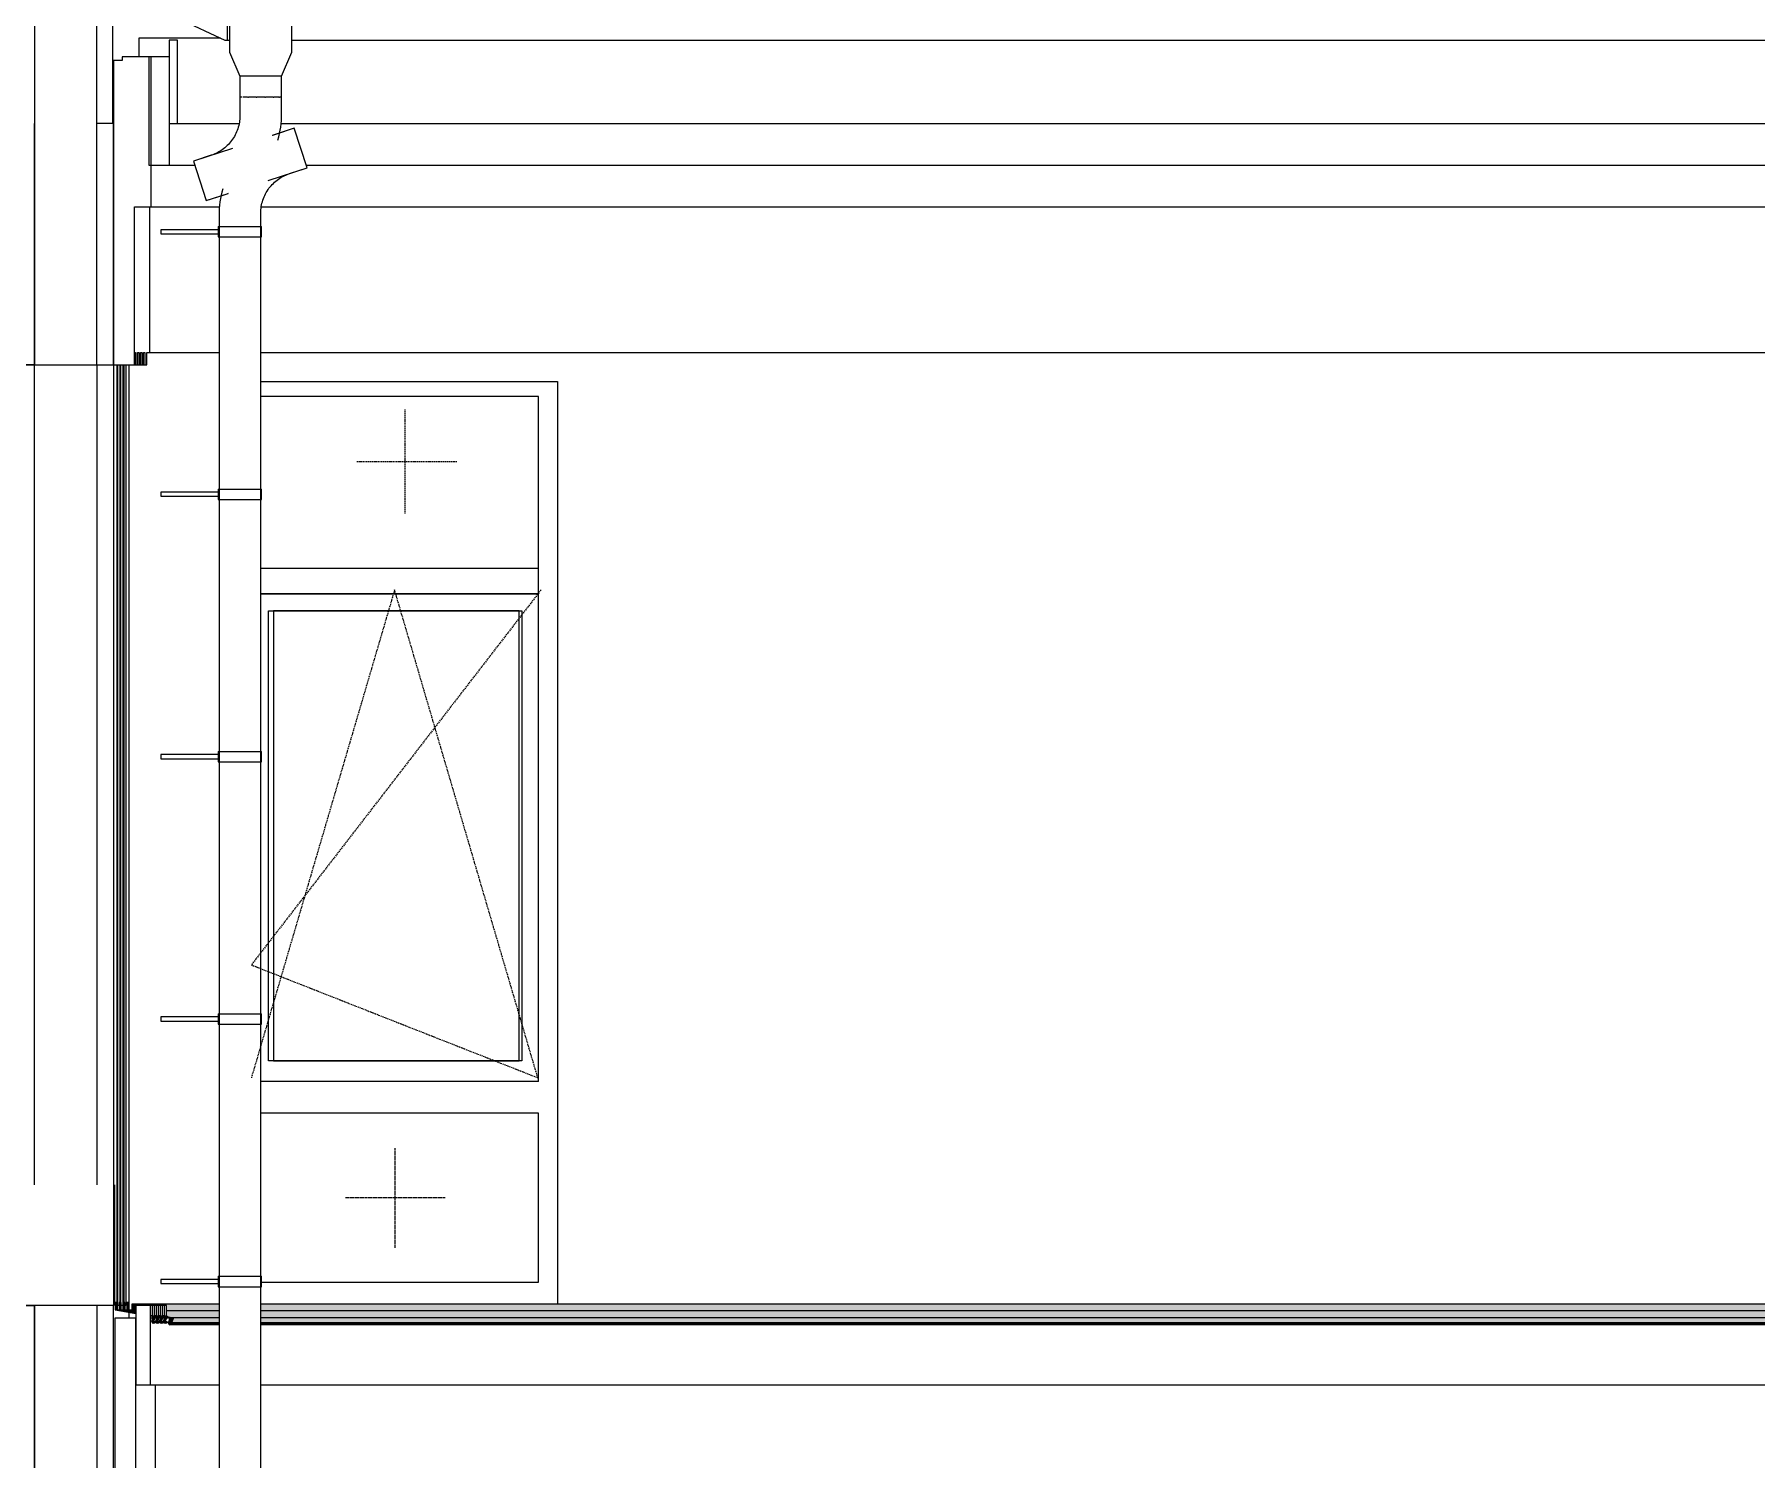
# Model space of a CAD drawing. Header units: millimetres. Extents: x -3929 to 624051, y 52832 to 514950.
# Drawn here: x 496946 to 501082, y 125136 to 128560 of the extents above; entities that cross this region are included whole.
import ezdxf

# ---------------------------------------------------------------- set-up
doc = ezdxf.new("R2010")
doc.units = ezdxf.units.MM
doc.linetypes.add('ADSK_Штриховая_ш2 п1', pattern=[3, 2, -1])
doc.linetypes.add('ADSK_Штриховая_ш3 п1_5', pattern=[4.5, 3, -1.5])
for name, color, linetype, lineweight in [('Крыша', 7, 'Continuous', 9), ('Обобщенные модели', 7, 'Continuous', 18), ('Ограждение', 7, 'Continuous', 9), ('Окна', 7, 'Continuous', 9), ('Окна открывание', 7, 'ADSK_Штриховая_ш2 п1', 9), ('Стены наружные', 7, 'Continuous', 18), ('Стены несущие', 7, 'Continuous', 30), ('Стены отделка', 7, 'Continuous', 30), ('Стены штриховка', 7, 'Continuous', 9)]:
    doc.layers.add(name, color=color, linetype=linetype, lineweight=lineweight)
doc.layers.add('Линии', color=7, linetype='Continuous', lineweight=9, true_color=0x00a600)

# ---------------------------------------------------------------- blocks, each defined once
blk = doc.blocks.new('окна_rehau_однопольное_фрамуга_сверху - 800х2240 _нов_ ОК-3_-V72-Разрез 2-2')
at = {"layer": 'Окна'}
for p, q in [((14425, 14944), (13758.1, 14944)), ((14425, 13298), (14425, 14944)), ((14425, 13298), (13758.1, 13298)), ((14425, 13222), (13758.1, 13222)), ((14425, 12816), (14425, 13222)), ((13760.1, 12816), (14425, 12816))]:
    blk.add_line(p, q, dxfattribs=at)
at = {"layer": 'Окна открывание'}
for p, q in [((14081, 12899), (14081, 13139)), ((14201, 13019), (13961, 13019))]:
    blk.add_line(p, q, dxfattribs=at)
blk = doc.blocks.new('Окна 200 - Окна 198-2787112-Разрез 2-2')
at = {"layer": 'Окна'}
for p, q in [((14425, 14530.4), (13758.1, 14530.4)), ((13758.1, 14470.4), (14425, 14470.4)), ((14425, 14469.4), (13758.1, 14469.4)), ((13777, 13348.2), (13777, 14429.4)), ((13777, 14429.4), (14385, 14429.4)), ((14385, 14429.4), (14385, 13348.2)), ((14385, 13348.2), (13777, 13348.2))]:
    blk.add_line(p, q, dxfattribs=at)
blk = doc.blocks.new('Водосток - Тип 1 _карниз больше 490мм_-5185615-Разрез 2-2')
at = {"layer": 'Обобщенные модели'}
for p, q in [((13683.1, 15771.1), (13708.1, 15713.3)), ((13808.1, 15713.3), (13833.1, 15771.1)), ((13708.1, 15713.3), (13708.1, 15663.3)), ((13808.1, 15713.3), (13708.1, 15713.3)), ((13808.1, 15663.3), (13808.1, 15713.3)), ((13708.1, 15663.3), (13708.1, 15618.6)), ((13712.7, 15663.3), (13708.1, 15663.3)), ((13726.7, 15663.3), (13714.8, 15663.3)), ((13727, 15663.3), (13728.6, 15663.3)), ((13747, 15663.3), (13728.6, 15663.3)), ((13747, 15663.3), (13748.6, 15663.3)), ((13767.7, 15663.3), (13748.6, 15663.3)), ((13767.7, 15663.3), (13769.3, 15663.3)), ((13787.7, 15663.3), (13769.3, 15663.3)), ((13787.7, 15663.3), (13789.3, 15663.3)), ((13801.4, 15663.3), (13789.6, 15663.3)), ((13801.9, 15663.3), (13803.2, 15663.3)), ((13808.1, 15663.3), (13803.5, 15663.3)), ((13808.1, 15618.6), (13808.1, 15663.3)), ((13838.8, 15588.4), (13785.9, 15571.2)), ((13838.8, 15588.4), (13796.3, 15574.6)), ((13869.7, 15493.3), (13838.8, 15588.4)), ((13869.7, 15493.3), (13838.8, 15588.4)), ((13690.1, 15540.1), (13596.5, 15509.7)), ((13639, 15523.5), (13596.5, 15509.7)), ((13596.5, 15509.7), (13627.4, 15414.6)), ((13596.5, 15509.7), (13627.4, 15414.6)), ((13776.2, 15462.9), (13869.7, 15493.3)), ((13827.2, 15479.5), (13869.7, 15493.3)), ((13627.4, 15414.6), (13680.3, 15431.8)), ((13627.4, 15414.6), (13669.9, 15428.4)), ((13656.1, 15352.2), (13656.1, 15327.2)), ((13656.1, 15352.2), (13760.1, 15352.2)), ((13658.1, 15384.4), (13658.1, 15339.7)), ((13758.1, 15339.7), (13758.1, 15384.4)), ((13760.1, 15327.2), (13760.1, 15352.2)), ((13658.1, 15344.7), (13518.1, 15344.7)), ((13518.1, 15344.7), (13518.1, 15339.7)), ((13518.1, 15339.7), (13518.1, 15334.7)), ((13518.1, 15334.7), (13658.1, 15334.7)), ((13656.1, 15327.2), (13759.3, 15327.2)), ((13658.1, 15339.7), (13658.1, 5252)), ((13758.1, 10670), (13758.1, 15339.7)), ((13759.3, 15327.2), (13760.1, 15327.2)), ((13658.1, 14714.2), (13518.1, 14714.2)), ((13518.1, 14714.2), (13518.1, 14709.2)), ((13518.1, 14709.2), (13518.1, 14704.2)), ((13518.1, 14704.2), (13658.1, 14704.2)), ((13656.1, 14721.7), (13656.1, 14696.7)), ((13656.1, 14721.7), (13759.3, 14721.7)), ((13656.1, 14696.7), (13759.3, 14696.7)), ((13759.3, 14721.7), (13760.1, 14721.7)), ((13759.3, 14696.7), (13760.1, 14696.7)), ((13760.1, 14696.7), (13760.1, 14721.7)), ((13658.1, 14083.8), (13518.1, 14083.8)), ((13518.1, 14083.8), (13518.1, 14078.8)), ((13518.1, 14078.8), (13518.1, 14073.8)), ((13518.1, 14073.8), (13658.1, 14073.8)), ((13656.1, 14091.3), (13656.1, 14066.3)), ((13656.1, 14091.3), (13759.3, 14091.3)), ((13656.1, 14066.3), (13759.3, 14066.3)), ((13759.3, 14091.3), (13760.1, 14091.3)), ((13759.3, 14066.3), (13760.1, 14066.3)), ((13760.1, 14066.3), (13760.1, 14091.3)), ((13658.1, 13453.3), (13518.1, 13453.3)), ((13518.1, 13453.3), (13518.1, 13448.3)), ((13518.1, 13448.3), (13518.1, 13443.3)), ((13656.1, 13460.8), (13656.1, 13435.8)), ((13656.1, 13460.8), (13759.3, 13460.8)), ((13759.3, 13460.8), (13760.1, 13460.8)), ((13760.1, 13435.8), (13760.1, 13460.8)), ((13518.1, 13443.3), (13658.1, 13443.3)), ((13656.1, 13435.8), (13759.3, 13435.8)), ((13759.3, 13435.8), (13760.1, 13435.8)), ((13656.1, 12830.3), (13656.1, 12805.3)), ((13656.1, 12830.3), (13759.3, 12830.3)), ((13759.3, 12830.3), (13760.1, 12830.3)), ((13760.1, 12805.3), (13760.1, 12830.3)), ((13658.1, 12822.8), (13518.1, 12822.8)), ((13518.1, 12822.8), (13518.1, 12817.8)), ((13518.1, 12817.8), (13518.1, 12812.8)), ((13518.1, 12812.8), (13658.1, 12812.8)), ((13656.1, 12805.3), (13759.3, 12805.3)), ((13759.3, 12805.3), (13760.1, 12805.3))]:
    blk.add_line(p, q, dxfattribs=at)
at = {"layer": 'Обобщенные модели', "flags": 128}
for points in [[(13708.1, 15618.6), (13708.1, 15614.6), (13707.8, 15610.6), (13707.4, 15606.6), (13706.9, 15602.7), (13706.1, 15598.8), (13705.3, 15594.9), (13704.2, 15591), (13703.1, 15587.2), (13701.7, 15583.4), (13700.2, 15579.7), (13698.6, 15576), (13696.8, 15572.4), (13694.9, 15568.9), (13692.9, 15565.5), (13690.7, 15562.2), (13688.3, 15558.9), (13685.9, 15555.7), (13683.3, 15552.7), (13680.6, 15549.7), (13677.8, 15546.9), (13674.9, 15544.2), (13671.8, 15541.5), (13668.7, 15539.1), (13665.5, 15536.7), (13662.2, 15534.5), (13658.8, 15532.4), (13655.3, 15530.4), (13651.7, 15528.6), (13648.1, 15526.9), (13644.4, 15525.4), (13640.6, 15524), (13639, 15523.5)], [(13799.4, 15560.2), (13801.6, 15567.9), (13803.5, 15575.6), (13805, 15583.5), (13806.3, 15591.4), (13807.2, 15599.3), (13807.8, 15607.3), (13808.1, 15615.3), (13808.1, 15618.6)], [(13796.3, 15574.6), (13788.8, 15572), (13785.9, 15570.9)], [(13758.1, 15384.4), (13758.2, 15388.4), (13758.5, 15392.4), (13758.9, 15396.4), (13759.4, 15400.3), (13760.1, 15404.3), (13761, 15408.2), (13762, 15412), (13763.2, 15415.9), (13764.5, 15419.6), (13766, 15423.4), (13767.7, 15427), (13769.4, 15430.6), (13771.3, 15434.1), (13773.4, 15437.5), (13775.6, 15440.9), (13777.9, 15444.1), (13780.4, 15447.3), (13783, 15450.4), (13785.6, 15453.3), (13788.5, 15456.1), (13791.4, 15458.9), (13794.4, 15461.5), (13797.5, 15464), (13800.8, 15466.3), (13804.1, 15468.6), (13807.5, 15470.7), (13811, 15472.6), (13814.6, 15474.4), (13818.2, 15476.1), (13821.9, 15477.6), (13825.7, 15479), (13827.2, 15479.5)], [(13666.9, 15442.9), (13664.7, 15435.2), (13662.8, 15427.4), (13661.2, 15419.6), (13660, 15411.7), (13659.1, 15403.7), (13658.5, 15395.7), (13658.2, 15387.7), (13658.1, 15384.4)], [(13669.9, 15428.4), (13677.5, 15431), (13680.4, 15432.2)]]:
    blk.add_lwpolyline(points, dxfattribs=at)
at = {"layer": 'Обобщенные модели'}
for points, knots in [([(13683.1, 15898.3), (13683.1, 15892), (13683.1, 15879.5), (13683.1, 15860.7), (13683.1, 15845.5), (13683.1, 15833.3), (13683.1, 15825.9), (13683.1, 15820), (13683.1, 15815.6), (13683.1, 15811.3), (13683.1, 15807), (13683.1, 15802.8), (13683.1, 15798.7), (13683.1, 15795.3), (13683.1, 15792.7), (13683.1, 15790.8), (13683.1, 15789), (13683.1, 15786.5), (13683.1, 15783.4), (13683.1, 15780.6), (13683.1, 15778.6), (13683.1, 15777.3), (13683.1, 15776.1), (13683.1, 15774.7), (13683.1, 15772.6), (13683.1, 15771.5), (13683.1, 15771.1)], [-1, -1, -1, -1, -0.875, -0.75, -0.625, -0.5625, -0.5, -0.46875, -0.4375, -0.40625, -0.375, -0.34375, -0.3125, -0.28125, -0.265625, -0.25, -0.234375, -0.21875, -0.1875, -0.15625, -0.140625, -0.125, -0.109375, -0.09375, -0.0625, 0, 0, 0, 0]), ([(13833.1, 15771.1), (13833.1, 15771.5), (13833.1, 15772.6), (13833.1, 15774.7), (13833.1, 15776.1), (13833.1, 15777.3), (13833.1, 15778.6), (13833.1, 15780.6), (13833.1, 15783.4), (13833.1, 15786.5), (13833.1, 15789), (13833.1, 15790.8), (13833.1, 15792.7), (13833.1, 15795.3), (13833.1, 15798.7), (13833.1, 15802.8), (13833.1, 15807), (13833.1, 15811.3), (13833.1, 15815.6), (13833.1, 15820), (13833.1, 15825.9), (13833.1, 15833.3), (13833.1, 15845.5), (13833.1, 15860.7), (13833.1, 15879.5), (13833.1, 15892), (13833.1, 15898.3)], [-1, -1, -1, -1, -0.9375, -0.90625, -0.890625, -0.875, -0.859375, -0.84375, -0.8125, -0.78125, -0.765625, -0.75, -0.734375, -0.71875, -0.6875, -0.65625, -0.625, -0.59375, -0.5625, -0.53125, -0.5, -0.4375, -0.375, -0.25, -0.125, 0, 0, 0, 0])]:
    blk.add_open_spline(points, degree=3, knots=knots, dxfattribs=at)
blk = doc.blocks.new('Ограждение - Ограждение-4663227-Разрез 2-2')
at = {"layer": 'Ограждение', "true_color": 0x373f43}
for points in [[(13456.6, 12748.1), (13456.6, 12763.7), (13449.3, 12763.7), (13449.3, 12749.4)], [(13540.2, 12718.4), (13543.9, 12718.4), (13548.2, 12730.9), (13540.7, 12729.9), (13536.8, 12718.4)], [(13548.2, 12716.9), (13540.6, 12718.4), (13540.1, 12717.3), (13543.9, 12716.9), (13547.2, 12716.9)], [(13540.1, 12714.1), (13547.2, 12714.1), (13547.2, 12716.9), (13541.1, 12716.9), (13540.6, 12715.6)]]:
    blk.add_hatch(color=149, dxfattribs=at).paths.add_polyline_path(points)
h = blk.add_hatch(color=149, dxfattribs=at)
h.paths.add_polyline_path([(20782.5, 12747.1), (20783.5, 12747.1), (20782.5, 12763.7), (13758.1, 12763.7), (13758.1, 12747.1), (20707.3, 12747.1)])
h.paths.add_polyline_path([(13539.8, 12747.1), (13658.1, 12747.1), (13658.1, 12763.7), (13456.6, 12763.7), (13456.6, 12748.1), (13458, 12747.8), (13458, 12760), (13531.4, 12760), (13531.4, 12747.1), (13538.6, 12747.1)])
h = blk.add_hatch(color=149, dxfattribs=at)
h.paths.add_polyline_path([(13541.1, 12730.9), (13542.4, 12731.9), (13532.9, 12733.6), (13533.2, 12732.3), (13540.7, 12731)])
h.paths.add_polyline_path([(13458, 12746.1), (13458, 12746.2), (13456.6, 12746.4)])
h = blk.add_hatch(color=149, dxfattribs=at)
h.paths.add_polyline_path([(20828.5, 12730.9), (20875.3, 12730.9), (20782.5, 12747.1), (13758.1, 12747.1), (13758.1, 12730.9), (20817.5, 12730.9)])
h.paths.add_polyline_path([(13639.8, 12730.9), (13658.1, 12730.9), (13658.1, 12747.1), (13531.4, 12747.1), (13531.4, 12734.9), (13548.2, 12730.9), (13598.5, 12730.9)])
h = blk.add_hatch(color=149, dxfattribs=at)
h.paths.add_polyline_path([(20828.5, 12718.4), (20871, 12718.4), (20875.3, 12730.9), (13758.1, 12730), (13758.1, 12718.4), (20817.5, 12718.4)])
h.paths.add_polyline_path([(13644.4, 12718.4), (13658.1, 12718.4), (13658.1, 12730.9), (13547.9, 12730), (13543.9, 12718.4), (13548.2, 12718.4)])
h = blk.add_hatch(color=149, dxfattribs=at)
h.paths.add_polyline_path([(20828.5, 12716.9), (20875.3, 12716.9), (20871, 12718.4), (13758.1, 12718.4), (13758.1, 12716.9), (20817.5, 12716.9)])
h.paths.add_polyline_path([(13548.2, 12716.9), (13658.1, 12716.9), (13658.1, 12718.4), (13547.2, 12717.3)])
h = blk.add_hatch(color=149, dxfattribs=at)
h.paths.add_polyline_path([(13556.5, 12714.1), (13658.1, 12714.1), (13657.6, 12716.9), (13548.2, 12716.9), (13548.2, 12714.1)])
h.paths.add_polyline_path([(20832.5, 12714.1), (20874.3, 12714.1), (20875.3, 12716.9), (13758.1, 12716.9), (13758.1, 12714.1), (20828.5, 12714.1)])
at = {"layer": 'Ограждение'}
for p, q in [((13449.3, 12763.7), (13448.3, 12763.7)), ((13448.3, 12763.7), (13448.3, 12749.5)), ((13449.3, 12749.4), (13449.3, 12763.7)), ((13456.6, 12763.7), (13449.3, 12763.7)), ((13658.1, 12763.7), (13456.6, 12763.7)), ((13456.6, 12763.7), (13456.6, 12748.1)), ((13658.1, 12747.1), (13531.4, 12747.1)), ((20783.5, 12763.7), (13758.1, 12763.7)), ((20783.5, 12747.1), (13758.1, 12747.1)), ((20783.5, 12763.7), (20783.5, 12747.1)), ((20783.5, 12747.1), (20875.3, 12730.9)), ((13532.2, 12731.5), (13539.8, 12730.2)), ((13541.1, 12730.9), (13532.5, 12732.4)), ((13532.9, 12733.6), (13548.2, 12730.9)), ((13539.8, 12730.2), (13535.5, 12717.8)), ((13535.5, 12717.8), (13539.8, 12716.3)), ((13538.5, 12717.8), (13535.5, 12717.8)), ((13536.8, 12718.4), (13541.1, 12730.9)), ((13541.1, 12716.9), (13536.8, 12718.4)), ((13543.9, 12718.4), (13536.8, 12718.4)), ((13537.5, 12716), (13537.2, 12715)), ((13537.2, 12715), (13540.1, 12714.1)), ((13540.4, 12715), (13537.2, 12715)), ((13539.5, 12715.3), (13537.5, 12716)), ((13540.7, 12716), (13537.5, 12716)), ((13539.8, 12716.3), (13539.5, 12715.3)), ((13540.1, 12714.1), (13541.1, 12716.9)), ((13547.2, 12714.1), (13540.1, 12714.1)), ((13548.2, 12730.9), (13541.1, 12730.9)), ((13548.2, 12716.9), (13541.1, 12716.9)), ((13548.2, 12730.9), (13543.9, 12718.4)), ((13658.1, 12718.4), (13543.9, 12718.4)), ((13543.9, 12718.4), (13548.2, 12716.9)), ((13548.2, 12716.9), (13547.2, 12714.1)), ((13658.1, 12714.1), (13547.2, 12714.1)), ((13658.1, 12730.9), (13548.2, 12730.9)), ((13658.1, 12716.9), (13548.2, 12716.9)), ((20875.3, 12730.9), (13758.1, 12730.9)), ((20871, 12718.4), (13758.1, 12718.4)), ((20875.3, 12716.9), (13758.1, 12716.9)), ((20874.3, 12714.1), (13758.1, 12714.1)), ((20875.3, 12730.9), (20871, 12718.4)), ((20871, 12718.4), (20875.3, 12716.9)), ((20875.3, 12716.9), (20874.3, 12714.1))]:
    blk.add_line(p, q, dxfattribs=at)
blk = doc.blocks.new('Ограждение - Ограждение-4670523-Разрез 2-2')
at = {"layer": 'Ограждение', "true_color": 0x373f43}
for points in [[(13412.1, 12750.7), (13412.9, 12750.7), (13412.1, 12767.4), (13409.2, 12767.4), (13409.2, 12750.7), (13412.1, 12750.7)], [(13458, 12742.1), (13458, 12742.8), (13456.6, 12742.4)], [(13496.7, 12722.1), (13500.3, 12722.1), (13504.6, 12734.6), (13500.8, 12733.9), (13497, 12723)], [(13501, 12717.7), (13503.7, 12717.7), (13504.6, 12720.6), (13501, 12720.6), (13500, 12717.7)]]:
    blk.add_hatch(color=149, dxfattribs=at).paths.add_polyline_path(points)
at = {"layer": 'Ограждение'}
for p, q in [((13409.2, 12767.4), (13408.2, 12767.4)), ((13408.2, 12767.4), (13408.2, 12750)), ((13408.2, 12750), (13458, 12741.2)), ((13409.2, 12750.7), (13409.2, 12767.4)), ((13412.9, 12767.4), (13409.2, 12767.4)), ((13458, 12742.1), (13409.2, 12750.7)), ((13412.9, 12750.7), (13409.2, 12750.7)), ((13412.9, 12767.4), (13412.9, 12750.7)), ((13412.9, 12750.7), (13458, 12742.8)), ((13501, 12734.6), (13493, 12736)), ((13493, 12735), (13499.7, 12733.9)), ((13493.2, 12736.6), (13504.6, 12734.6)), ((13499.7, 12733.9), (13495.4, 12721.5)), ((13495.4, 12721.5), (13499.7, 12720)), ((13499, 12721.5), (13495.4, 12721.5)), ((13496.7, 12722.1), (13501, 12734.6)), ((13501, 12720.6), (13496.7, 12722.1)), ((13500.3, 12722.1), (13496.7, 12722.1)), ((13497.5, 12719.7), (13497.1, 12718.7)), ((13497.1, 12718.7), (13500, 12717.7)), ((13500.3, 12718.7), (13497.1, 12718.7)), ((13499.4, 12719), (13497.5, 12719.7)), ((13500.7, 12719.7), (13497.5, 12719.7)), ((13501.6, 12720.6), (13499, 12721.5)), ((13499.7, 12720), (13499.4, 12719)), ((13500, 12717.7), (13501, 12720.6)), ((13503.7, 12717.7), (13500, 12717.7)), ((13504.6, 12734.6), (13500.3, 12722.1)), ((13500.3, 12722.1), (13504.6, 12720.6)), ((13504.6, 12734.6), (13501, 12734.6)), ((13504.6, 12720.6), (13501, 12720.6)), ((13504.6, 12720.6), (13503.7, 12717.7))]:
    blk.add_line(p, q, dxfattribs=at)
blk = doc.blocks.new('Ограждение - Ограждение-4671032-Разрез 2-2')
at = {"layer": 'Ограждение', "true_color": 0x373f43}
for points in [[(13422.3, 12750.7), (13422.4, 12750.7), (13422.3, 12767.4), (13418.8, 12767.4), (13419.6, 12750.7)], [(13506.3, 12722.1), (13509.8, 12722.1), (13514.1, 12734.6), (13510.3, 12733.9), (13509, 12730)], [(13510.6, 12717.7), (13513.1, 12717.7), (13514.1, 12720.6), (13510.6, 12720.6), (13509.6, 12717.7)]]:
    blk.add_hatch(color=149, dxfattribs=at).paths.add_polyline_path(points)
h = blk.add_hatch(color=149, dxfattribs=at)
h.paths.add_polyline_path([(13510.6, 12734.6), (13510.6, 12735.2), (13505.6, 12735.4)])
h.paths.add_polyline_path([(13458, 12743.8), (13458, 12744.5), (13456.6, 12744.1)])
at = {"layer": 'Ограждение'}
for p, q in [((13418.8, 12767.4), (13417.8, 12767.4)), ((13417.8, 12767.4), (13417.8, 12750)), ((13417.8, 12750), (13458, 12742.9)), ((13418.8, 12750.7), (13418.8, 12767.4)), ((13422.4, 12767.4), (13418.8, 12767.4)), ((13458, 12743.8), (13418.8, 12750.7)), ((13422.4, 12750.7), (13418.8, 12750.7)), ((13422.4, 12767.4), (13422.4, 12750.7)), ((13422.4, 12750.7), (13458, 12744.5)), ((13502.8, 12736.6), (13514.1, 12734.6)), ((13510.6, 12734.6), (13502.8, 12735.9)), ((13502.8, 12735), (13509.2, 12733.9)), ((13509.2, 12733.9), (13505, 12721.5)), ((13505, 12721.5), (13509.3, 12720)), ((13508.5, 12721.5), (13505, 12721.5)), ((13506.3, 12722.1), (13510.6, 12734.6)), ((13510.6, 12720.6), (13506.3, 12722.1)), ((13509.8, 12722.1), (13506.3, 12722.1)), ((13507, 12719.7), (13506.7, 12718.7)), ((13506.7, 12718.7), (13509.6, 12717.7)), ((13509.9, 12718.7), (13506.7, 12718.7)), ((13508.9, 12719), (13507, 12719.7)), ((13510.2, 12719.7), (13507, 12719.7)), ((13511.1, 12720.6), (13508.5, 12721.5)), ((13509.3, 12720), (13508.9, 12719)), ((13509.6, 12717.7), (13510.6, 12720.6)), ((13513.1, 12717.7), (13509.6, 12717.7)), ((13514.1, 12734.6), (13509.8, 12722.1)), ((13509.8, 12722.1), (13514.1, 12720.6)), ((13514.1, 12734.6), (13510.6, 12734.6)), ((13514.1, 12720.6), (13510.6, 12720.6)), ((13514.1, 12720.6), (13513.1, 12717.7))]:
    blk.add_line(p, q, dxfattribs=at)
blk = doc.blocks.new('Ограждение - Ограждение-4671327-Разрез 2-2')
at = {"layer": 'Ограждение', "true_color": 0x373f43}
for points in [[(13428.3, 12750.7), (13431.8, 12750.7), (13431.8, 12767.4), (13428.3, 12767.4), (13428.3, 12751.4)], [(13517.5, 12722.1), (13519.3, 12722.1), (13523.6, 12734.6), (13519.8, 12733.7), (13515.7, 12722.1)], [(13519, 12717.7), (13522.6, 12717.7), (13522.9, 12720.6), (13520, 12720.6)]]:
    blk.add_hatch(color=149, dxfattribs=at).paths.add_polyline_path(points)
h = blk.add_hatch(color=149, dxfattribs=at)
h.paths.add_polyline_path([(13520, 12734.6), (13520, 12735.2), (13514.5, 12735.5)])
h.paths.add_polyline_path([(13458, 12745.5), (13458, 12746.1), (13456.6, 12745.7)])
at = {"layer": 'Ограждение'}
for p, q in [((13428.3, 12767.4), (13427.2, 12767.4)), ((13427.2, 12767.4), (13427.2, 12750)), ((13427.2, 12750), (13458, 12744.6)), ((13428.3, 12750.7), (13428.3, 12767.4)), ((13431.8, 12767.4), (13428.3, 12767.4)), ((13458, 12745.5), (13428.3, 12750.7)), ((13431.8, 12750.7), (13428.3, 12750.7)), ((13431.8, 12767.4), (13431.8, 12750.7)), ((13431.8, 12750.7), (13458, 12746.1)), ((13512.3, 12736.6), (13523.6, 12734.6)), ((13520, 12734.6), (13512.3, 12735.9)), ((13512.3, 12735), (13518.7, 12733.9)), ((13518.7, 12733.9), (13514.4, 12721.5)), ((13514.4, 12721.5), (13518.8, 12720)), ((13518, 12721.5), (13514.4, 12721.5)), ((13515.7, 12722.1), (13520, 12734.6)), ((13520, 12720.6), (13515.7, 12722.1)), ((13519.3, 12722.1), (13515.7, 12722.1)), ((13516.5, 12719.7), (13516.2, 12718.7)), ((13516.2, 12718.7), (13519, 12717.7)), ((13519.4, 12718.7), (13516.2, 12718.7)), ((13518.4, 12719), (13516.5, 12719.7)), ((13519.7, 12719.7), (13516.5, 12719.7)), ((13520.6, 12720.6), (13518, 12721.5)), ((13518.8, 12720), (13518.4, 12719)), ((13519, 12717.7), (13520, 12720.6)), ((13522.6, 12717.7), (13519, 12717.7)), ((13523.6, 12734.6), (13519.3, 12722.1)), ((13519.3, 12722.1), (13523.6, 12720.6)), ((13523.6, 12734.6), (13520, 12734.6)), ((13523.6, 12720.6), (13520, 12720.6)), ((13523.6, 12720.6), (13522.6, 12717.7))]:
    blk.add_line(p, q, dxfattribs=at)
blk = doc.blocks.new('Ограждение - Ограждение-4671389-Разрез 2-2')
at = {"layer": 'Ограждение', "true_color": 0x373f43}
for points in [[(13438.7, 12750.7), (13441.4, 12750.7), (13441.4, 12767.4), (13437.7, 12767.4), (13437.7, 12750.7)], [(13528.9, 12722.1), (13533.2, 12734.6), (13529.3, 12733.9), (13525.2, 12722.1), (13526.5, 12722.1)], [(13529.5, 12720.6), (13531.9, 12721), (13526.5, 12722.1), (13528.5, 12720.9), (13529.5, 12720.6)], [(13532.1, 12717.7), (13532.2, 12717.7), (13533.2, 12720.6), (13529.5, 12720.6), (13529.5, 12717.7)]]:
    blk.add_hatch(color=149, dxfattribs=at).paths.add_polyline_path(points)
h = blk.add_hatch(color=149, dxfattribs=at)
h.paths.add_polyline_path([(13529.5, 12734.6), (13529.5, 12735.2), (13524, 12735.5)])
h.paths.add_polyline_path([(13458, 12747.2), (13458, 12747.8), (13456.6, 12747.4)])
at = {"layer": 'Ограждение'}
for p, q in [((13437.7, 12767.4), (13436.7, 12767.4)), ((13436.7, 12767.4), (13436.7, 12750)), ((13436.7, 12750), (13458, 12746.2)), ((13437.7, 12750.7), (13437.7, 12767.4)), ((13441.4, 12767.4), (13437.7, 12767.4)), ((13458, 12747.2), (13437.7, 12750.7)), ((13441.4, 12750.7), (13437.7, 12750.7)), ((13441.4, 12767.4), (13441.4, 12750.7)), ((13441.4, 12750.7), (13458, 12747.8)), ((13521.8, 12736.6), (13533.2, 12734.6)), ((13529.5, 12734.6), (13521.8, 12735.9)), ((13521.8, 12735), (13528.2, 12733.9)), ((13528.2, 12733.9), (13523.9, 12721.5)), ((13523.9, 12721.5), (13528.2, 12720)), ((13527, 12721.5), (13523.9, 12721.5)), ((13525.2, 12722.1), (13529.5, 12734.6)), ((13529.5, 12720.6), (13525.2, 12722.1)), ((13528.9, 12722.1), (13525.2, 12722.1)), ((13526, 12719.7), (13525.7, 12718.7)), ((13525.7, 12718.7), (13528.5, 12717.7)), ((13528.9, 12718.7), (13525.7, 12718.7)), ((13527.9, 12719), (13526, 12719.7)), ((13529.2, 12719.7), (13526, 12719.7)), ((13528.2, 12720), (13527.9, 12719)), ((13528.5, 12717.7), (13529.5, 12720.6)), ((13532.2, 12717.7), (13528.5, 12717.7)), ((13533.2, 12734.6), (13528.9, 12722.1)), ((13528.9, 12722.1), (13533.2, 12720.6)), ((13533.2, 12734.6), (13529.5, 12734.6)), ((13533.2, 12720.6), (13529.5, 12720.6)), ((13533.2, 12720.6), (13532.2, 12717.7))]:
    blk.add_line(p, q, dxfattribs=at)

msp = doc.modelspace()

# ---------------------------------------------------------------- hatches: boundary and pattern name
at = {"layer": 'Крыша'}
h = msp.add_hatch(dxfattribs=at)
h.set_pattern_fill('FP_4', color=256, style=0, pattern_type=2)
h.set_pattern_definition([(76.301, (493918.01, 121045.93), (1300.032, 6399.994), [388.03, -16080.42]), (78.518, (494064.5, 121748.13), (0.0002, 3200), [58.34, -6472.36]), (80.77, (494020.91, 121480.23), (1300.0188, 9599.9973), [271.41, -15938.46]), (78.518, (494009.3, 121423.06), (0.0002, 3200), [58.34, -6472.36]), (84.201, (494076.1, 121805.3), (-0.0124, 3200), [388.03, -12477.82]), (95.799, (494118, 123100.83), (-1299.964, 9600.005), [388.03, -12477.82]), (101.482, (494020.9, 123811.63), (-1300, 3200), [58.34, -6472.36]), (99.23, (494064.51, 123543.73), (-1300.013, 6399.997), [271.41, -15938.46]), (101.482, (494076.1, 123486.53), (-1300, 3200), [58.34, -6472.36]), (103.699, (494009.31, 123868.83), (-2600.047, 9599.987), [388.03, -16080.42]), (76.301, (494018.01, 121045.93), (1300.032, 6399.994), [431.31, -16037.15]), (76.301, (493118.01, 121045.93), (1300.032, 6399.994), [462.63, -16005.83]), (76.301, (492918.01, 121045.93), (1300.032, 6399.994), [462.63, -16005.83]), (76.301, (493618.01, 121045.93), (1300.032, 6399.994), [462.63, -16005.83]), (76.301, (493718.01, 121045.93), (1300.032, 6399.994), [462.63, -16005.83]), (76.301, (493518.01, 121045.93), (1300.032, 6399.994), [462.63, -16005.83]), (76.301, (493818.01, 121045.93), (1300.032, 6399.994), [462.63, -16005.83]), (76.301, (493018.01, 121045.93), (1300.032, 6399.994), [462.63, -16005.83]), (76.301, (493218.01, 121045.93), (1300.032, 6399.994), [462.63, -16005.83]), (76.301, (493418.01, 121045.93), (1300.032, 6399.994), [462.63, -16005.83]), (76.301, (493318.01, 121045.93), (1300.032, 6399.994), [462.63, -16005.83]), (76.301, (492818.01, 121045.93), (1300.032, 6399.994), [462.63, -16005.83]), (80.77, (493624.1, 121496.23), (1300.019, 9599.9973), [462.63, -15747.24]), (80.77, (493424.1, 121496.23), (1300.019, 9599.9973), [462.63, -15747.24]), (80.77, (493224.1, 121496.23), (1300.019, 9599.9973), [462.63, -15747.24]), (80.77, (493324.1, 121496.23), (1300.019, 9599.9973), [462.63, -15747.24]), (80.77, (493824.11, 121496.23), (1300.019, 9599.9973), [462.63, -15747.24]), (80.77, (493124.1, 121496.23), (1300.019, 9599.9973), [462.63, -15747.24]), (80.77, (493724.1, 121496.23), (1300.019, 9599.9973), [462.63, -15747.24]), (80.77, (493024.1, 121496.23), (1300.019, 9599.9973), [462.63, -15747.24]), (80.77, (493524.1, 121496.23), (1300.019, 9599.9973), [462.63, -15747.24]), (80.77, (492818.01, 121465.48), (1300.019, 9599.9973), [475.15, -15734.72]), (80.77, (492924.1, 121496.23), (1300.019, 9599.9973), [462.63, -15747.24]), (80.77, (493924.11, 121496.23), (1300.019, 9599.9973), [462.63, -15747.24]), (85.355, (493595.17, 121953.36), (-0.0043, 3200.0005), [462.63, -15590.1]), (85.355, (493695.17, 121953.36), (-0.0043, 3200.0005), [462.63, -15590.1]), (85.355, (493195.17, 121953.36), (-0.0043, 3200.0005), [462.63, -15590.1]), (85.355, (493395.17, 121953.36), (-0.0043, 3200.0005), [462.63, -15590.1]), (90, (493230.8, 122414.6), (-1300, 8e-14), [462.63, -2737.37]), (90, (493430.8, 122414.6), (-1300, 8e-14), [462.63, -2737.37]), (90, (493330.8, 122414.6), (-1300, 8e-14), [462.63, -2737.37]), (103.699, (494118.01, 123826.33), (-2600.047, 9599.987), [431.31, -16037.15]), (85.355, (493995.21, 121953.36), (-0.0043, 3200.0005), [462.63, -15590.1]), (85.355, (492892.98, 121934.7), (-0.0043, 3200.0005), [475.15, -15577.58]), (85.355, (493095.17, 121953.36), (-0.0043, 3200.0005), [462.63, -15590.1]), (85.355, (492995.17, 121953.36), (-0.0043, 3200.0005), [462.63, -15590.1]), (85.355, (493795.17, 121953.36), (-0.0043, 3200.0005), [462.63, -15590.1]), (85.355, (493295.17, 121953.36), (-0.0043, 3200.0005), [462.63, -15590.1]), (85.355, (493895.21, 121953.36), (-0.0043, 3200.0005), [462.63, -15590.1]), (85.355, (493495.17, 121953.36), (-0.0043, 3200.0005), [462.63, -15590.1]), (90, (493030.8, 122414.6), (-1300, 8e-14), [462.63, -2737.37]), (86.127, (492829.52, 122560.93), (-0.0276, 3200), [85.2, -19158.76]), (90, (492829.5, 122427.7), (-1300, 8e-14), [133.23, -3066.77]), (86.127, (492818.01, 122257.63), (-0.0276, 3200), [170.4, -19073.56]), (90, (492818, 122191), (-1300, 8e-14), [66.62, -3133.38]), (90, (492930.6, 122408.3), (-1300, 8e-14), [475.15, -2724.85]), (90, (493130.8, 122414.6), (-1300, 8e-14), [462.63, -2737.37]), (93.873, (492823.77, 123015.83), (-1299.8635, 16000.011), [85.2, -19158.76]), (90, (492823.8, 122882.5), (-1300, 8e-14), [133.23, -3066.77]), (93.873, (492835.28, 122712.53), (-1299.8635, 16000.011), [170.4, -19073.56]), (90, (492835.3, 122645.9), (-1300, 8e-14), [66.62, -3133.38]), (90, (493530.8, 122414.6), (-1300, 8e-14), [462.63, -2737.37]), (90, (493930.8, 122414.6), (-1300, 8e-14), [462.63, -2737.37]), (90, (493830.8, 122414.6), (-1300, 8e-14), [462.63, -2737.37]), (90, (493730.8, 122414.6), (-1300, 8e-14), [462.63, -2737.37]), (90, (493630.8, 122414.6), (-1300, 8e-14), [462.63, -2737.37]), (90, (494030.8, 122414.6), (-1300, 8e-14), [462.63, -2737.37]), (94.645, (493030.82, 122877.23), (-1299.9824, 12800.0017), [462.63, -15590.1]), (94.645, (494030.81, 122877.23), (-1299.9824, 12800.0017), [462.63, -15590.1]), (94.645, (493330.82, 122877.23), (-1299.9824, 12800.0017), [462.63, -15590.1]), (94.645, (492930.57, 122883.53), (-1299.9824, 12800.0017), [475.15, -15577.58]), (94.645, (493930.81, 122877.23), (-1299.9824, 12800.0017), [462.63, -15590.1]), (94.645, (493130.82, 122877.23), (-1299.9824, 12800.0017), [462.63, -15590.1]), (94.645, (493530.82, 122877.23), (-1299.9824, 12800.0017), [462.63, -15590.1]), (94.645, (493430.82, 122877.23), (-1299.9824, 12800.0017), [462.63, -15590.1]), (94.645, (493230.82, 122877.23), (-1299.9824, 12800.0017), [462.63, -15590.1]), (94.645, (493630.82, 122877.23), (-1299.9824, 12800.0017), [462.63, -15590.1]), (94.645, (493830.81, 122877.23), (-1299.9824, 12800.0017), [462.63, -15590.1]), (94.645, (493730.82, 122877.23), (-1299.9824, 12800.0017), [462.63, -15590.1]), (99.23, (493995.21, 123338.53), (-1300.013, 6399.997), [462.63, -15747.24]), (99.23, (493595.17, 123338.53), (-1300.013, 6399.997), [462.63, -15747.24]), (99.23, (493895.21, 123338.53), (-1300.013, 6399.997), [462.63, -15747.24]), (99.23, (493195.17, 123338.53), (-1300.013, 6399.997), [462.63, -15747.24]), (99.23, (493095.17, 123338.53), (-1300.013, 6399.997), [462.63, -15747.24]), (99.23, (493395.17, 123338.53), (-1300.013, 6399.997), [462.63, -15747.24]), (99.23, (493495.17, 123338.53), (-1300.013, 6399.997), [462.63, -15747.24]), (99.23, (493695.17, 123338.53), (-1300.013, 6399.997), [462.63, -15747.24]), (99.23, (493295.17, 123338.53), (-1300.013, 6399.997), [462.63, -15747.24]), (99.23, (492995.17, 123338.53), (-1300.013, 6399.997), [462.63, -15747.24]), (99.23, (493795.17, 123338.53), (-1300.013, 6399.997), [462.63, -15747.24]), (99.23, (492892.98, 123357.13), (-1300.013, 6399.997), [475.15, -15734.72]), (103.699, (493924.11, 123795.63), (-2600.047, 9599.987), [462.63, -16005.83]), (103.699, (492924.1, 123795.63), (-2600.047, 9599.987), [462.63, -16005.83]), (103.699, (493724.1, 123795.63), (-2600.047, 9599.987), [462.63, -16005.83]), (103.699, (493524.1, 123795.63), (-2600.047, 9599.987), [462.63, -16005.83]), (103.699, (493224.1, 123795.63), (-2600.047, 9599.987), [462.63, -16005.83]), (103.699, (493124.1, 123795.63), (-2600.047, 9599.987), [462.63, -16005.83]), (103.699, (493324.1, 123795.63), (-2600.047, 9599.987), [462.63, -16005.83]), (103.699, (493824.11, 123795.63), (-2600.047, 9599.987), [462.63, -16005.83]), (103.699, (493024.1, 123795.63), (-2600.047, 9599.987), [462.63, -16005.83]), (103.699, (493624.1, 123795.63), (-2600.047, 9599.987), [462.63, -16005.83]), (103.699, (493424.1, 123795.63), (-2600.047, 9599.987), [462.63, -16005.83])])
h.paths.add_polyline_path([(485219.344, 128545.933), (485225.193, 128545.933), (485364.54, 128611.658), (485364.54, 128666.421), (485219.344, 128598.407), (485219.344, 128570.533)])
h.paths.add_polyline_path([(497403.394, 128545.933), (497409.243, 128545.933), (497409.243, 128598.407), (491314.294, 131453.49), (486129.344, 129024.682), (486129.344, 128969.468), (491314.294, 131398.276), (491351.197, 131381.323), (491381.074, 131395.957), (492757.159, 130722.388), (497383.77, 128555.125)])
h.paths.add_polyline_path([(485464.54, 128658.051), (485469.183, 128660.226), (485469.105, 128715.403), (485464.54, 128713.265), (485464.54, 128679.419)])

# ---------------------------------------------------------------- linework, layer by layer
at = {"layer": 'Крыша', "lineweight": 18}
for p, q in [((492730.671, 130734.796), (497403.394, 128545.933)), ((497409.243, 128545.933), (497409.243, 128611.658)), ((497403.394, 128545.933), (497409.243, 128545.933))]:
    msp.add_line(p, q, dxfattribs=at)
at = {"layer": 'Крыша'}
for p, q in [((497409.243, 128545.933), (497414.243, 128545.933)), ((497564.243, 128545.933), (504748.637, 128545.933))]:
    msp.add_line(p, q, dxfattribs=at)
at = {"layer": 'Линии', "color": 7, "linetype": 'ADSK_Штриховая_ш3 п1_5', "lineweight": 5}
for p, q in [((497835.271, 127658.934), (497835.271, 127408.934)), ((497720.271, 127533.934), (497960.271, 127533.934)), ((498162.693, 127225.385), (497466.768, 126324.385)), ((497810.768, 127225.385), (497466.768, 126053.385)), ((498154.768, 126053.385), (497810.768, 127225.385)), ((497466.768, 126324.385), (498154.768, 126053.385))]:
    msp.add_line(p, q, dxfattribs=at)
at = {"layer": 'Линии', "color": 7}
for p, q in [((498109.724, 127175.298), (497519.724, 127175.298)), ((497519.724, 127175.298), (497519.724, 126094.163)), ((498109.724, 126094.163), (498109.724, 127175.298)), ((497519.724, 126094.163), (498109.724, 126094.163))]:
    msp.add_line(p, q, dxfattribs=at)
at = {"layer": 'Стены наружные'}
for p, q in [((497132.934, 128645.933), (497132.934, 128345.933)), ((497392.721, 128550.933), (497196.304, 128550.933)), ((497196.304, 128550.933), (497196.304, 128505.933)), ((497289.243, 128345.933), (497436.294, 128345.933)), ((497536.891, 128345.933), (504770.782, 128345.933)), ((497270.122, 128245.933), (497330.794, 128245.933)), ((497598.678, 128245.933), (504664.996, 128245.933)), ((497222.697, 127795.933), (497222.697, 128145.933)), ((497226.304, 128145.933), (497391.213, 128145.933)), ((497491.712, 128145.933), (504725.681, 128145.933)), ((497185.889, 127765.933), (497185.889, 127795.933)), ((497185.889, 127795.933), (497188.681, 127795.933)), ((497188.681, 127795.933), (497188.681, 127765.933)), ((497193.25, 127765.933), (497193.25, 127795.933)), ((497193.25, 127795.933), (497196.069, 127795.933)), ((497196.069, 127795.933), (497196.069, 127765.933)), ((497200.635, 127765.933), (497200.635, 127795.933)), ((497200.635, 127795.933), (497203.454, 127795.933)), ((497203.454, 127795.933), (497203.454, 127765.933)), ((497208.021, 127765.933), (497208.021, 127795.933)), ((497208.021, 127795.933), (497210.914, 127795.933)), ((497210.914, 127795.933), (497210.914, 127765.933)), ((497215.482, 127795.933), (497389.243, 127795.933)), ((497215.482, 127765.933), (497215.482, 127795.933)), ((497489.243, 127795.933), (504723.637, 127795.933)), ((496945.829, 125795.933), (496945.829, 127765.933)), ((497095.829, 127765.933), (497095.829, 125795.933)), ((497135.828, 127765.933), (497135.828, 125505.933)), ((497143.25, 127765.933), (497143.25, 125513.29)), ((497146.069, 125505.933), (497146.069, 127765.933)), ((497150.637, 127765.933), (497150.637, 125513.29)), ((497153.454, 125513.29), (497153.454, 127765.933)), ((497158.021, 127765.933), (497158.021, 125505.933)), ((497160.912, 125513.29), (497160.912, 127765.933)), ((497165.48, 127765.933), (497165.48, 125505.933)), ((497172.829, 125496.628), (497172.829, 127765.933)), ((497185.652, 127765.933), (497188.681, 127765.933)), ((497188.682, 127765.933), (497215.48, 127765.933)), ((497489.243, 127725.933), (498202.112, 127725.933)), ((498202.112, 127725.933), (498202.112, 125509.624)), ((497138.682, 125505.933), (497138.682, 125795.933)), ((497135.828, 125505.933), (497135.652, 125505.933)), ((497148.879, 125505.933), (497146.069, 125505.933)), ((497158.021, 125505.933), (497153.471, 125505.933)), ((497165.48, 125505.933), (497163.313, 125505.933)), ((497172.829, 125475.933), (497172.829, 125490.022)), ((497262.532, 125505.933), (497224.106, 125505.933)), ((497224.42, 125481.847), (497224.42, 125505.933)), ((497224.42, 125475.933), (497224.42, 125480.99)), ((497228.312, 125475.933), (497224.42, 125475.933)), ((497228.312, 125505.933), (497228.312, 125481.806)), ((497228.312, 125480.264), (497228.312, 125475.933)), ((497233.897, 125481.864), (497233.897, 125505.933)), ((497237.827, 125475.933), (497234.187, 125475.933)), ((497237.827, 125505.933), (497237.827, 125481.803)), ((497237.827, 125480.275), (497237.827, 125475.933)), ((497243.408, 125480.819), (497243.408, 125505.933)), ((497247.443, 125475.933), (497243.684, 125475.933)), ((497247.443, 125505.933), (497247.443, 125481.779)), ((497247.443, 125480.25), (497247.443, 125475.933)), ((497252.922, 125480.813), (497252.922, 125505.933)), ((497256.889, 125475.933), (497253.167, 125475.933)), ((497256.889, 125505.933), (497256.889, 125481.806)), ((497256.889, 125480.255), (497256.889, 125475.933)), ((497262.532, 125480.811), (497262.532, 125505.933)), ((497270.814, 125475.933), (497262.767, 125475.933)), ((497224.106, 125315.933), (497389.243, 125315.933)), ((497236.698, 124665.933), (497236.698, 125315.933)), ((497489.243, 125315.933), (504723.637, 125315.933))]:
    msp.add_line(p, q, dxfattribs=at)
at = {"layer": 'Стены несущие'}
for p, q in [((496945.651, 128345.933), (496945.651, 127765.933)), ((496825.651, 127765.933), (496945.651, 127765.933)), ((496945.651, 125505.933), (496355.649, 125505.933)), ((496945.651, 123775.933), (496945.651, 125505.933))]:
    msp.add_line(p, q, dxfattribs=at)
at = {"layer": 'Стены отделка', "lineweight": 9}
for p, q in [((496945.651, 128645.933), (496945.651, 128345.933)), ((497095.652, 128345.933), (497095.652, 128645.933)), ((497269.243, 128545.933), (497269.243, 128345.933)), ((497289.243, 128545.933), (497269.243, 128545.933)), ((497289.243, 128345.933), (497289.243, 128545.933)), ((497135.652, 128497.069), (497135.652, 128345.933)), ((497156.304, 128497.069), (497135.652, 128497.069)), ((497156.304, 128505.933), (497156.304, 128497.069)), ((497270.122, 128505.933), (497156.304, 128505.933)), ((497220.122, 128505.933), (497220.122, 128245.933)), ((497226.304, 128145.933), (497226.304, 128505.933)), ((497270.122, 128245.933), (497270.122, 128505.933)), ((497135.652, 128345.933), (497095.652, 128345.933)), ((497269.243, 128345.933), (497289.243, 128345.933)), ((497220.122, 128245.933), (497270.122, 128245.933)), ((497185.652, 127765.933), (497185.652, 128145.933)), ((497185.652, 128145.933), (497226.304, 128145.933)), ((497135.652, 128055.933), (497135.652, 127765.933)), ((496945.651, 127765.933), (497185.652, 127765.933)), ((497135.652, 125505.933), (496945.651, 125505.933)), ((497135.652, 123775.933), (497135.652, 125505.933)), ((497139.071, 125475.933), (497139.071, 124665.933)), ((497189.071, 125475.933), (497139.071, 125475.933)), ((497189.071, 124665.933), (497189.071, 125475.933)), ((497189.106, 125505.933), (497189.106, 125315.933)), ((497224.106, 125505.933), (497189.106, 125505.933)), ((497224.106, 125315.933), (497224.106, 125505.933)), ((497189.106, 125315.933), (497224.106, 125315.933))]:
    msp.add_line(p, q, dxfattribs=at)
at = {"layer": 'Стены штриховка'}
for p, q in [((497095.652, 127765.933), (497095.652, 128345.933)), ((497135.652, 127765.933), (497135.652, 128345.933)), ((497135.652, 128345.933), (497135.652, 128055.933)), ((497095.652, 125505.933), (497095.652, 123775.933))]:
    msp.add_line(p, q, dxfattribs=at)

# ---------------------------------------------------------------- block references
at = {"layer": 'Обобщенные модели'}
msp.add_blockref('Водосток - Тип 1 _карниз больше 490мм_-5185615-Разрез 2-2', (483731.112, 112745.933), dxfattribs=at)
at = {"layer": 'Ограждение'}
for name in ['Ограждение - Ограждение-4670523-Разрез 2-2', 'Ограждение - Ограждение-4671032-Разрез 2-2', 'Ограждение - Ограждение-4671327-Разрез 2-2', 'Ограждение - Ограждение-4671389-Разрез 2-2', 'Ограждение - Ограждение-4663227-Разрез 2-2']:
    msp.add_blockref(name, (483731.112, 112745.933), dxfattribs=at)
at = {"layer": 'Окна'}
for name in ['окна_rehau_однопольное_фрамуга_сверху - 800х2240 _нов_ ОК-3_-V72-Разрез 2-2', 'Окна 200 - Окна 198-2787112-Разрез 2-2']:
    msp.add_blockref(name, (483731.112, 112745.933), dxfattribs=at)

doc.saveas('drawing.dxf')
